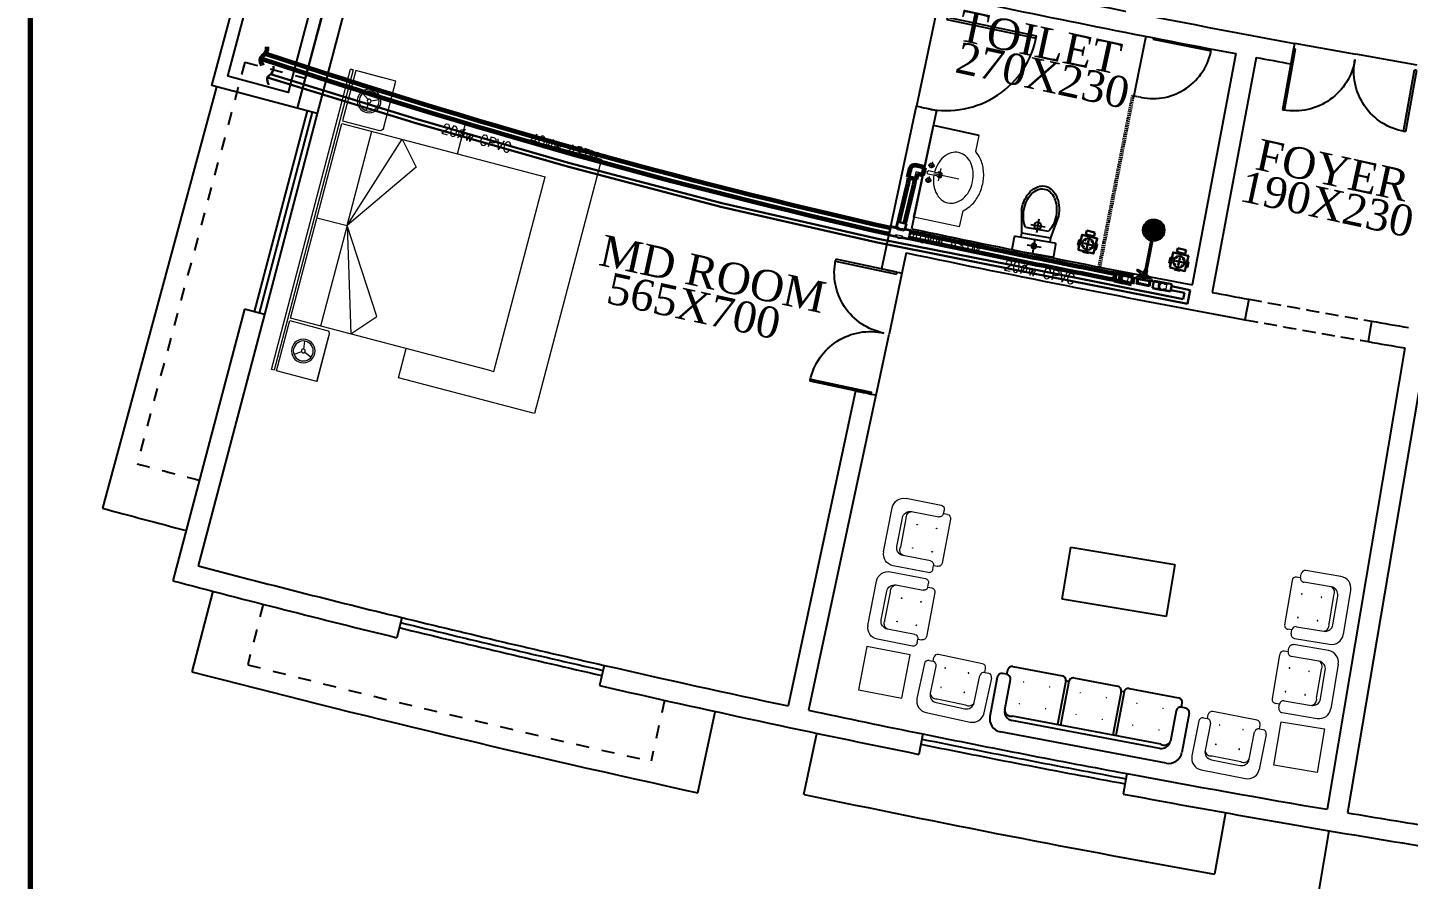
# Model space of a CAD drawing. Header units: metres. Extents: x 159409 to 239023, y 50504 to 95165.
# Drawn here: x 200061 to 201388, y 74967 to 75786 of the extents above; entities that cross this region are included whole.
import ezdxf

# ---------------------------------------------------------------- set-up
doc = ezdxf.new("R2010")
doc.units = ezdxf.units.M
doc.header["$MEASUREMENT"] = 0
for name, pattern in [('DASHED', [0.1875, 0.125, -0.0625]), ('HIDDEN', [0.125, 0.0625, -0.0625]), ('HIDDEN2', [0.1875, 0.125, -0.0625])]:
    doc.linetypes.add(name, pattern=pattern)
for name, color, linetype, lineweight in [('_Annotations', 1, 'Continuous', 25), ('FURN', 8, 'Continuous', 5), ('RJ- D - TEXT', 7, 'Continuous', 20), ('RJ- DRA- FLOOR TRAP', 8, 'Continuous', 30), ('RJ- DRA-WASTE PIPE', 130, 'Continuous', 30), ('RJ- WS - SOLAR HW', 232, 'Continuous', 30), ('RJ- WS- COLD WATER', 152, 'Continuous', 30), ('RJ- WS- HOT WATER', 12, 'Continuous', 30), ('WS SLD RSHR', 121, 'Continuous', 25)]:
    doc.layers.add(name, color=color, linetype=linetype, lineweight=lineweight)
for name, color, linetype in [('A-GREEN', 80, 'Continuous'), ('LINE2', 2, 'Continuous'), ('TEXT', 3, 'Continuous')]:
    doc.layers.add(name, color=color, linetype=linetype)
doc.styles.add('DIM', font='times.ttf', dxfattribs={"height": 0.3})
doc.styles.add('RJ', font='romans.shx')

# ---------------------------------------------------------------- blocks, each defined once
blk = doc.blocks.new('FEGREGRE')
at = {"color": 20, "ltscale": 10}
for p, q in [((350756.9, 114115.5, 0.8), (350736.8, 114038.1, 0.4)), ((351223.4, 113921.6, 0.4), (351240.1, 113999.7, 0.4)), ((351325.4, 113920.2, 0.4), (351337.9, 113978.8, 0.4)), ((351730.7, 113902.5, 0.4), (351720.2, 113843.4, 0.4)), ((351830.1, 113885.1, 0.4), (351820, 113826.1, 0.4))]:
    blk.add_line(p, q, dxfattribs=at)
for radius, start, end in [(12848.5, 255.42413, 257.65571), (12828.5, 258.10192, 259.8983)]:
    blk.add_arc((353970.3, 126473.1, 0.4), radius, start, end, dxfattribs=at)
blk = doc.blocks.new('RYTRTRTRTRT')
at = {"color": 8}
for p, q in [((42.518, 61.153), (42.518, 61.753)), ((42.518, 61.753), (42.538, 61.753)), ((42.538, 61.753), (42.538, 61.153)), ((43.718, 61.753), (43.698, 61.753)), ((43.698, 61.753), (43.698, 61.153)), ((43.718, 61.153), (43.718, 61.753)), ((42.518, 61.153), (42.538, 61.153)), ((42.518, 61.103), (43.118, 61.103)), ((43.718, 61.103), (43.118, 61.103)), ((43.718, 61.153), (43.698, 61.153))]:
    blk.add_line(p, q, dxfattribs=at)
for centre, start, end in [((42.528, 61.163), 359.0371, 90), ((43.708, 61.163), 90, 180.9629)]:
    blk.add_arc(centre, 0.59, start, end, dxfattribs=at)
blk = doc.blocks.new('A$C4DAE545B')
for p, q in [((0.525, 2.075), (2.465, 2.075)), ((0.525, 2.05), (0.525, 2.075)), ((0.525, 2.05), (0.525, 0.05)), ((2.465, 0.05), (2.465, 2.075)), ((0.525, 1.975), (0.525, 1.95)), ((0.525, 0.65), (0.75, 0.85)), ((0.75, 0.85), (1.525, 0.35)), ((2.24, 0.85), (1.525, 0.35)), ((2.465, 0.65), (2.24, 0.85)), ((1.525, 0.35), (0.525, 0.65)), ((1.525, 0.35), (2.465, 0.65)), ((0.47, 0.45), (0, 0.45)), ((0, 0.45), (0, 0.05)), ((0.5, 0.05), (0.5, 0.42)), ((2.49, 0.05), (2.49, 0.42)), ((2.52, 0.45), (2.99, 0.45)), ((2.99, 0.45), (2.99, 0.05)), ((0.243, 0.267), (0.211, 0.338)), ((1.525, 0.35), (0.525, 0.35)), ((1.525, 0.35), (2.465, 0.35)), ((1.525, 0.05), (1.525, 0.35)), ((1.532, 0.352), (1.531, 0.354)), ((1.557, 0.36), (1.55, 0.366)), ((2.747, 0.267), (2.779, 0.338)), ((2.99, 0.32), (2.99, 0.05)), ((0.239, 0.236), (0.194, 0.172)), ((0.268, 0.249), (0.346, 0.241)), ((2.722, 0.249), (2.644, 0.241)), ((2.751, 0.236), (2.796, 0.172)), ((0, 0.05), (0.5, 0.05)), ((2.99, 0.025), (0, 0.025)), ((0, 0.025), (0, 0)), ((0.525, 0.05), (2.465, 0.05)), ((2.99, 0.05), (2.49, 0.05)), ((2.99, 0.05), (2.49, 0.05)), ((2.99, 0), (2.99, 0.025)), ((2.99, 0.025), (2.99, 0)), ((0, 0), (2.99, 0))]:
    blk.add_line(p, q)
for points in [[(2.465, 1.203), (2.767, 1.203), (2.767, 2.556), (0.233, 2.556)], [(0.233, 2.556), (0.233, 1.203), (0.525, 1.203)], [(0, 0.45), (0.441, 0.45)]]:
    blk.add_lwpolyline(points)
for centre, radius in [((0.25, 0.25), 0.114), ((0.25, 0.25), 0.0962), ((0.25, 0.25), 0.018), ((2.74, 0.25), 0.114), ((2.74, 0.25), 0.0962), ((2.74, 0.25), 0.018)]:
    blk.add_circle(centre, radius)
for centre, start, end in [((0.47, 0.42), 0, 90), ((2.52, 0.42), 90, 180)]:
    blk.add_arc(centre, 0.03, start, end)
blk = doc.blocks.new('erewrewgregre')
for p, q in [((1543.251, -964.41), (1543.251, -964.917)), ((1544.265, -964.41), (1543.251, -964.41)), ((1544.265, -964.917), (1544.265, -964.41)), ((1543.251, -964.917), (1544.265, -964.917))]:
    blk.add_line(p, q)
blk = doc.blocks.new('REGREHTR')
at = {"layer": 'FURN'}
for p, q in [((-1332.67, -2479.557), (-1332.67, -2479.52)), ((-1332.67, -2479.557), (-1332.67, -2479.52)), ((-1332.207, -2479.483), (-1332.632, -2479.482)), ((-1332.207, -2479.483), (-1332.632, -2479.482)), ((-1332.17, -2479.558), (-1332.17, -2479.52)), ((-1332.17, -2479.558), (-1332.17, -2479.52)), ((-1332.745, -2479.595), (-1332.745, -2479.932)), ((-1332.745, -2479.595), (-1332.745, -2479.932)), ((-1332.707, -2479.557), (-1332.67, -2479.557)), ((-1332.707, -2479.557), (-1332.67, -2479.557)), ((-1332.633, -2479.595), (-1332.633, -2479.857)), ((-1332.633, -2479.595), (-1332.633, -2479.857)), ((-1332.208, -2479.858), (-1332.208, -2479.595)), ((-1332.208, -2479.858), (-1332.208, -2479.595)), ((-1332.17, -2479.558), (-1332.132, -2479.558)), ((-1332.17, -2479.558), (-1332.132, -2479.558)), ((-1332.095, -2479.933), (-1332.095, -2479.596)), ((-1332.095, -2479.933), (-1332.095, -2479.596)), ((-1332.558, -2479.895), (-1332.283, -2479.895)), ((-1332.558, -2479.895), (-1332.283, -2479.895)), ((-1332.558, -2479.932), (-1332.283, -2479.933)), ((-1332.558, -2479.932), (-1332.283, -2479.933)), ((-1332.633, -2480.045), (-1332.208, -2480.045)), ((-1332.633, -2480.045), (-1332.208, -2480.045))]:
    blk.add_line(p, q, dxfattribs=at)
for centre, radius, start, end in [((-1332.632, -2479.52), 0.0375, 89.9193, 179.9193), ((-1332.632, -2479.52), 0.0375, 89.9193, 179.9193), ((-1332.207, -2479.52), 0.0375, 359.9193, 89.9193), ((-1332.207, -2479.52), 0.0375, 359.9193, 89.9193), ((-1332.708, -2479.595), 0.0375, 89.9193, 179.9193), ((-1332.708, -2479.595), 0.0375, 89.9193, 179.9193), ((-1332.67, -2479.595), 0.0375, 359.9193, 89.9193), ((-1332.67, -2479.595), 0.0375, 359.9193, 89.9193), ((-1332.545, -2479.595), 0.00281, 359.9193, 179.9193), ((-1332.545, -2479.595), 0.00281, 359.9193, 179.9193), ((-1332.545, -2479.595), 0.00281, 179.9193, 359.9193), ((-1332.545, -2479.595), 0.00281, 179.9193, 359.9193), ((-1332.32, -2479.595), 0.00281, 359.9193, 179.9193), ((-1332.32, -2479.595), 0.00281, 359.9193, 179.9193), ((-1332.32, -2479.595), 0.00281, 179.9193, 359.9193), ((-1332.32, -2479.595), 0.00281, 179.9193, 359.9193), ((-1332.17, -2479.595), 0.0375, 89.9193, 179.9193), ((-1332.17, -2479.595), 0.0375, 89.9193, 179.9193), ((-1332.133, -2479.596), 0.0375, 359.9193, 89.9193), ((-1332.133, -2479.596), 0.0375, 359.9193, 89.9193), ((-1332.545, -2479.782), 0.00281, 359.9193, 179.9193), ((-1332.545, -2479.782), 0.00281, 359.9193, 179.9193), ((-1332.545, -2479.782), 0.00281, 179.9193, 359.9193), ((-1332.545, -2479.782), 0.00281, 179.9193, 359.9193), ((-1332.32, -2479.783), 0.00281, 359.9193, 179.9193), ((-1332.32, -2479.783), 0.00281, 359.9193, 179.9193), ((-1332.32, -2479.783), 0.00281, 179.9193, 359.9193), ((-1332.32, -2479.783), 0.00281, 179.9193, 359.9193), ((-1332.633, -2479.932), 0.112, 179.9193, 269.9193), ((-1332.633, -2479.932), 0.112, 179.9193, 269.9193), ((-1332.558, -2479.857), 0.075, 179.9193, 269.9193), ((-1332.579, -2479.843), 0.0561, 195.0098, 291.6987), ((-1332.579, -2479.843), 0.0561, 195.0098, 291.6987), ((-1332.558, -2479.857), 0.075, 179.9193, 269.9193), ((-1332.283, -2479.858), 0.075, 269.9193, 359.9193), ((-1332.262, -2479.843), 0.0561, 248.1399, 344.8288), ((-1332.262, -2479.843), 0.0561, 248.1399, 344.8288), ((-1332.283, -2479.858), 0.075, 269.9193, 359.9193), ((-1332.208, -2479.933), 0.112, 269.9193, 359.9193), ((-1332.208, -2479.933), 0.112, 269.9193, 359.9193)]:
    blk.add_arc(centre, radius, start, end, dxfattribs=at)
blk = doc.blocks.new('S')
at = {"color": 8}
for p, q in [((-1517.271, 488.054), (-1516.789, 488.054)), ((-1517.271, 488.054), (-1516.789, 488.054)), ((-1516.676, 488.054), (-1516.251, 488.054)), ((-1516.676, 488.054), (-1516.251, 488.054)), ((-1516.138, 488.054), (-1515.656, 488.054)), ((-1516.138, 488.054), (-1515.656, 488.054)), ((-1517.398, 487.544), (-1517.398, 487.926)), ((-1517.398, 487.544), (-1517.398, 487.926)), ((-1517.313, 487.969), (-1517.356, 487.969)), ((-1517.313, 487.969), (-1517.356, 487.969)), ((-1517.313, 487.969), (-1517.313, 488.011)), ((-1517.313, 487.969), (-1517.313, 488.011)), ((-1517.271, 487.629), (-1517.271, 487.926)), ((-1517.271, 487.629), (-1517.271, 487.926)), ((-1516.718, 488.011), (-1516.747, 488.011)), ((-1516.718, 488.011), (-1516.747, 488.011)), ((-1516.747, 488.011), (-1516.747, 487.586)), ((-1516.747, 488.011), (-1516.747, 487.586)), ((-1516.718, 488.011), (-1516.718, 487.586)), ((-1516.718, 488.011), (-1516.718, 487.586)), ((-1516.208, 488.011), (-1516.208, 487.586)), ((-1516.208, 488.011), (-1516.208, 487.586)), ((-1516.18, 488.011), (-1516.207, 488.011)), ((-1516.18, 488.011), (-1516.207, 488.011)), ((-1516.18, 488.011), (-1516.18, 487.586)), ((-1516.18, 488.011), (-1516.18, 487.586)), ((-1515.656, 487.926), (-1515.656, 487.629)), ((-1515.656, 487.926), (-1515.656, 487.629)), ((-1515.613, 487.969), (-1515.613, 488.011)), ((-1515.613, 487.969), (-1515.613, 488.011)), ((-1515.571, 487.969), (-1515.613, 487.969)), ((-1515.571, 487.969), (-1515.613, 487.969)), ((-1515.528, 487.926), (-1515.528, 487.544)), ((-1515.528, 487.926), (-1515.528, 487.544)), ((-1515.741, 487.586), (-1517.186, 487.586)), ((-1515.741, 487.586), (-1517.186, 487.586)), ((-1515.741, 487.544), (-1517.186, 487.544)), ((-1515.741, 487.544), (-1517.186, 487.544)), ((-1515.656, 487.416), (-1517.271, 487.416)), ((-1515.656, 487.416), (-1517.271, 487.416))]:
    blk.add_line(p, q, dxfattribs=at)
at = {"color": 8, "const_width": 0.00637}
for points in [[(-1517.14, 487.926, 1), (-1517.147, 487.926, 1)], [(-1517.14, 487.926, 1), (-1517.147, 487.926, 1)], [(-1516.885, 487.926, 1), (-1516.892, 487.926, 1)], [(-1516.885, 487.926, 1), (-1516.892, 487.926, 1)], [(-1516.588, 487.926, 1), (-1516.594, 487.926, 1)], [(-1516.588, 487.926, 1), (-1516.594, 487.926, 1)], [(-1516.333, 487.926, 1), (-1516.339, 487.926, 1)], [(-1516.333, 487.926, 1), (-1516.339, 487.926, 1)], [(-1516.035, 487.926, 1), (-1516.042, 487.926, 1)], [(-1516.035, 487.926, 1), (-1516.042, 487.926, 1)], [(-1515.78, 487.926, 1), (-1515.787, 487.926, 1)], [(-1515.78, 487.926, 1), (-1515.787, 487.926, 1)], [(-1517.14, 487.714, 1), (-1517.147, 487.714, 1)], [(-1517.14, 487.714, 1), (-1517.147, 487.714, 1)], [(-1516.885, 487.714, 1), (-1516.892, 487.714, 1)], [(-1516.885, 487.714, 1), (-1516.892, 487.714, 1)], [(-1516.588, 487.714, 1), (-1516.594, 487.714, 1)], [(-1516.588, 487.714, 1), (-1516.594, 487.714, 1)], [(-1516.333, 487.714, 1), (-1516.339, 487.714, 1)], [(-1516.333, 487.714, 1), (-1516.339, 487.714, 1)], [(-1516.035, 487.714, 1), (-1516.042, 487.714, 1)], [(-1516.035, 487.714, 1), (-1516.042, 487.714, 1)], [(-1515.78, 487.714, 1), (-1515.787, 487.714, 1)], [(-1515.78, 487.714, 1), (-1515.787, 487.714, 1)]]:
    blk.add_lwpolyline(points, format="xyb", close=True, dxfattribs=at)
at = {"color": 8}
for centre, radius, start, end in [((-1517.271, 488.011), 0.0425, 90, 180), ((-1517.271, 488.011), 0.0425, 90, 180), ((-1516.789, 488.011), 0.0425, 0, 90), ((-1516.789, 488.011), 0.0425, 0, 90), ((-1516.676, 488.011), 0.0425, 90, 180), ((-1516.676, 488.011), 0.0425, 90, 180), ((-1516.251, 488.011), 0.0425, 0, 90), ((-1516.251, 488.011), 0.0425, 0, 90), ((-1516.138, 488.011), 0.0425, 90, 180), ((-1516.138, 488.011), 0.0425, 90, 180), ((-1515.656, 488.011), 0.0425, 0, 90), ((-1515.656, 488.011), 0.0425, 0, 90), ((-1517.356, 487.926), 0.0425, 90, 180), ((-1517.356, 487.926), 0.0425, 90, 180), ((-1517.313, 487.926), 0.0425, 0, 90), ((-1517.313, 487.926), 0.0425, 0, 90), ((-1515.613, 487.926), 0.0425, 90, 180), ((-1515.613, 487.926), 0.0425, 90, 180), ((-1515.571, 487.926), 0.0425, 0, 90), ((-1515.571, 487.926), 0.0425, 0, 90), ((-1517.271, 487.544), 0.128, 180, 270), ((-1517.271, 487.544), 0.128, 180, 270), ((-1517.186, 487.629), 0.085, 180, 270), ((-1517.209, 487.645), 0.0636, 195.0905, 291.7794), ((-1517.209, 487.645), 0.0636, 195.0905, 291.7794), ((-1517.186, 487.629), 0.085, 180, 270), ((-1515.741, 487.629), 0.085, 270, 0), ((-1515.717, 487.645), 0.0636, 248.2206, 344.9095), ((-1515.717, 487.645), 0.0636, 248.2206, 344.9095), ((-1515.741, 487.629), 0.085, 270, 0), ((-1515.656, 487.544), 0.128, 270, 0), ((-1515.656, 487.544), 0.128, 270, 0)]:
    blk.add_arc(centre, radius, start, end, dxfattribs=at)
blk = doc.blocks.new('frgre')
at = {"layer": 'FURN'}
for p, q in [((-1218.604, -2440.471), (-1218.604, -2440.888)), ((-1218.188, -2440.471), (-1218.604, -2440.471)), ((-1218.188, -2440.888), (-1218.188, -2440.471)), ((-1218.604, -2440.888), (-1218.188, -2440.888))]:
    blk.add_line(p, q, dxfattribs=at)
blk = doc.blocks.new('fregtr')
at = {"layer": 'FURN'}
for p, q in [((-1209.411, -2453.059), (-1209.836, -2453.059)), ((-1209.411, -2453.059), (-1209.836, -2453.059)), ((-1209.949, -2453.172), (-1209.949, -2453.509)), ((-1209.486, -2453.172), (-1209.761, -2453.172)), ((-1209.486, -2453.172), (-1209.761, -2453.172)), ((-1209.299, -2453.509), (-1209.299, -2453.172)), ((-1209.299, -2453.509), (-1209.299, -2453.172)), ((-1209.836, -2453.247), (-1209.836, -2453.509)), ((-1209.836, -2453.247), (-1209.836, -2453.509)), ((-1209.486, -2453.209), (-1209.761, -2453.209)), ((-1209.486, -2453.209), (-1209.761, -2453.209)), ((-1209.411, -2453.509), (-1209.411, -2453.247)), ((-1209.411, -2453.509), (-1209.411, -2453.247)), ((-1209.874, -2453.547), (-1209.911, -2453.547)), ((-1209.874, -2453.547), (-1209.911, -2453.547)), ((-1209.874, -2453.547), (-1209.874, -2453.584)), ((-1209.874, -2453.547), (-1209.874, -2453.584)), ((-1209.336, -2453.547), (-1209.374, -2453.547)), ((-1209.374, -2453.547), (-1209.374, -2453.584)), ((-1209.374, -2453.547), (-1209.374, -2453.584)), ((-1209.336, -2453.547), (-1209.374, -2453.547)), ((-1209.836, -2453.622), (-1209.411, -2453.622)), ((-1209.836, -2453.622), (-1209.411, -2453.622))]:
    blk.add_line(p, q, dxfattribs=at)
for centre, radius, start, end in [((-1209.836, -2453.172), 0.112, 90, 180), ((-1209.836, -2453.172), 0.112, 90, 180), ((-1209.411, -2453.172), 0.112, 0, 90), ((-1209.411, -2453.172), 0.112, 0, 90), ((-1209.761, -2453.247), 0.075, 90, 180), ((-1209.761, -2453.247), 0.075, 90, 180), ((-1209.486, -2453.247), 0.075, 0, 90), ((-1209.486, -2453.247), 0.075, 0, 90), ((-1209.782, -2453.262), 0.0561, 68.2206, 164.9095), ((-1209.782, -2453.262), 0.0561, 68.2206, 164.9095), ((-1209.724, -2453.322), 0.00281, 0, 180), ((-1209.724, -2453.322), 0.00281, 0, 180), ((-1209.724, -2453.322), 0.00281, 180, 0), ((-1209.724, -2453.322), 0.00281, 180, 0), ((-1209.499, -2453.322), 0.00281, 0, 180), ((-1209.499, -2453.322), 0.00281, 0, 180), ((-1209.499, -2453.322), 0.00281, 180, 0), ((-1209.499, -2453.322), 0.00281, 180, 0), ((-1209.466, -2453.262), 0.0561, 15.0905, 111.7794), ((-1209.466, -2453.262), 0.0561, 15.0905, 111.7794), ((-1209.911, -2453.509), 0.0375, 180, 270), ((-1209.911, -2453.509), 0.0375, 180, 270), ((-1209.874, -2453.509), 0.0375, 270, 0), ((-1209.874, -2453.509), 0.0375, 270, 0), ((-1209.836, -2453.584), 0.0375, 180, 270), ((-1209.836, -2453.584), 0.0375, 180, 270), ((-1209.724, -2453.509), 0.00281, 0, 180), ((-1209.724, -2453.509), 0.00281, 0, 180), ((-1209.724, -2453.509), 0.00281, 180, 0), ((-1209.724, -2453.509), 0.00281, 180, 0), ((-1209.499, -2453.509), 0.00281, 0, 180), ((-1209.499, -2453.509), 0.00281, 0, 180), ((-1209.499, -2453.509), 0.00281, 180, 0), ((-1209.499, -2453.509), 0.00281, 180, 0), ((-1209.374, -2453.509), 0.0375, 180, 270), ((-1209.374, -2453.509), 0.0375, 180, 270), ((-1209.411, -2453.584), 0.0375, 270, 0), ((-1209.411, -2453.584), 0.0375, 270, 0), ((-1209.336, -2453.509), 0.0375, 270, 0), ((-1209.336, -2453.509), 0.0375, 270, 0)]:
    blk.add_arc(centre, radius, start, end, dxfattribs=at)
blk = doc.blocks.new('TRTH')
at = {"color": 42, "ltscale": 8}
for p, q in [((-589.839, -68.759), (-589.839, -67.98)), ((-589.819, -68.759), (-589.819, -67.979)), ((-589.839, -68.759), (-589.819, -68.759)), ((-589.839, -68.859), (-589.039, -68.859))]:
    blk.add_line(p, q, dxfattribs=at)
blk.add_arc((-589.819, -68.759), 0.78, 0, 91.4693, dxfattribs=at)
blk = doc.blocks.new('RRTTG')
at = {"color": 7, "ltscale": 10}
for p in [(153291.9, 120077.6), (153381.9, 120032.6)]:
    blk.add_line(p, (153291.9, 120032.6), dxfattribs=at)
at = {"layer": 'FURN', "color": 7}
for p, q in [((153307.8, 120077.6), (153291.9, 120077.6)), ((153381.9, 120077.6), (153366, 120077.6)), ((153381.9, 120077.6), (153381.9, 120032.6)), ((153336.9, 120042.5), (153336.9, 120067.2)), ((153329.7, 120035.7), (153329.7, 120042)), ((153330.6, 120048.3), (153342.8, 120048.3)), ((153344.1, 120035.7), (153344.1, 120042)), ((153326.2, 120039), (153332.5, 120039)), ((153340.6, 120039), (153346.9, 120039))]:
    blk.add_line(p, q, dxfattribs=at)
for points in [[(153366, 120077.6, 0.065108), (153360.5, 120083.2, 0.086671), (153349.7, 120088.8, 0.076738), (153336.9, 120090.7, 0.076738), (153324.2, 120088.8, 0.086671), (153313.4, 120083.2, 0.065108), (153307.8, 120077.6, 0.065108)], [(153338.5, 120043, 0.064507), (153346.7, 120044.5, 0.086671), (153354.4, 120048.5, 0.105797), (153359.9, 120054.9, 0.124895), (153361.7, 120061.8, 0.124895), (153359.9, 120068.8, 0.105797), (153354.4, 120075.2, 0.086671), (153346.7, 120079.2, 0.076738), (153336.9, 120080.7, 0.076738), (153327.2, 120079.2, 0.086671), (153319.4, 120075.2, 0.105797), (153313.9, 120068.8, 0.124895), (153312.2, 120061.8, 0.124895), (153313.9, 120054.9, 0.105797), (153319.4, 120048.5, 0.086671), (153327.2, 120044.5, 0.064507), (153335.4, 120043, 0.076738)]]:
    blk.add_lwpolyline(points, format="xyb", dxfattribs=at)
blk.add_lwpolyline([(153335.1, 120037.5), (153335.6, 120047.5, -0.89936), (153338.3, 120047.5), (153338.7, 120037.5, -0.70892)], format="xyb", close=True, dxfattribs=at)
for centre, radius in [((153329.7, 120038.9), 2.25), ((153329.7, 120038.9), 1.8), ((153344.1, 120038.9), 2.25), ((153344.1, 120038.9), 1.8)]:
    blk.add_circle(centre, radius, dxfattribs=at)
for radius, start, end in [(2.7, 301.8659, 238.1341), (1.8, 319.2152, 220.7848)]:
    blk.add_arc((153336.9, 120048.3), radius, start, end, dxfattribs=at)
blk = doc.blocks.new('WC-B1')
at = {"layer": 'LINE2', "color": 7, "ltscale": 0.02}
for p, q in [((-0.397, 0.179), (-0.175, 0.14)), ((-0.175, 0.14), (-0.175, -0.145)), ((-0.135, 0.189), (-0.135, -0.193)), ((-0.005, 0.2), (-0.124, 0.2)), ((0.006, -0.193), (0.006, 0.189)), ((-0.236, 0.112), (-0.236, -0.116)), ((-0.397, -0.184), (-0.175, -0.145)), ((-0.124, -0.204), (-0.005, -0.204))]:
    blk.add_line(p, q, dxfattribs=at)
at = {"layer": 'LINE2', "color": 7}
for p, q in [((-0.175, 0.14), (-0.135, 0.14)), ((-0.271, 0.065), (-0.271, -0.076)), ((-0.135, 0), (0, 0)), ((-0.071, 0.067), (-0.071, -0.073)), ((-0.335, -0.002), (-0.201, -0.002)), ((-0.175, -0.145), (-0.135, -0.145))]:
    blk.add_line(p, q, dxfattribs=at)
at = {"layer": 'LINE2', "color": 7, "ltscale": 0.02}
blk.add_lwpolyline([(-0.397, -0.16, 0.068014), (-0.304, -0.147, 0.075335), (-0.236, -0.116, 0.107086)], format="xyb", dxfattribs=at)
at = {"layer": 'LINE2', "color": 7}
blk.add_circle((-0.271, -0.002), 0.0342, dxfattribs=at)
at = {"layer": 'LINE2', "color": 7, "ltscale": 0.02}
blk.add_circle((-0.071, 0), 0.0239, dxfattribs=at)
for centre, radius, start, end in [((-0.425, -0.102), 0.277, 106.0009, 124.6952), ((-0.423, -0.098), 0.25, 105.5637, 123.9174), ((-0.397, -0.198), 0.378, 90, 106.0009), ((-0.397, -0.192), 0.347, 90, 105.5637), ((-0.397, -0.192), 0.347, 74.4363, 90), ((-0.371, -0.098), 0.25, 57.2032, 74.4363), ((-0.124, 0.189), 0.0106, 90, 180), ((-0.005, 0.189), 0.0106, 0, 90), ((-0.531, -0.002), 0.128, 149.1076, 180), ((-0.467, -0.041), 0.203, 124.6952, 149.1076), ((-0.523, -0.002), 0.108, 148.3665, 180), ((-0.463, -0.039), 0.179, 123.9174, 148.3665), ((-0.531, -0.002), 0.128, 180, 210.8924), ((-0.467, 0.036), 0.203, 210.8924, 235.3048), ((-0.523, -0.002), 0.108, 180, 211.6335), ((-0.463, 0.035), 0.179, 211.6335, 236.0826), ((-0.425, 0.097), 0.277, 235.3048, 253.9991), ((-0.423, 0.094), 0.25, 236.0826, 254.4363), ((-0.397, 0.194), 0.378, 253.9991, 270), ((-0.397, 0.187), 0.347, 254.4363, 270), ((-0.124, -0.193), 0.0106, 180, 270), ((-0.005, -0.193), 0.0106, 270, 0)]:
    blk.add_arc(centre, radius, start, end, dxfattribs=at)
blk = doc.blocks.new('A$C4421056C')
at = {"layer": 'WS SLD RSHR', "color": 8}
for p, q in [((2.3, 14.4), (7.6, 14.9)), ((3.3, 1.8), (2.3, 14.4)), ((3.4, 13.5), (7.2, 13.8)), ((4.2, 2.9), (3.4, 13.5)), ((7.2, 13.8), (8, 3.2)), ((7.6, 14.9), (8.7, 2.3)), ((8.7, 2.3), (3.3, 1.8)), ((8, 3.2), (4.2, 2.9))]:
    blk.add_line(p, q, dxfattribs=at)
at = {"layer": 'WS SLD RSHR', "color": 3}
for p, q in [((9.3, 15.6), (7.5, 17.1)), ((7.5, 17.1), (8.9, 0)), ((10.5, 1.8), (9.3, 15.6)), ((12.4, 12), (14.8, 17.4)), ((13.5, 8.4), (15.6, 17)), ((10.5, 1.8), (8.9, 0))]:
    blk.add_line(p, q, dxfattribs=at)
at = {"layer": 'WS SLD RSHR', "color": 63}
for p, q in [((46.6, 10.1), (46.3, 13.4)), ((46.4, 11.8), (55.6, 22.6)), ((66.4, 13.4), (55.6, 22.6)), ((66.4, 13.4), (57.2, 2.6)), ((46.1, 12.5), (8.1, 9.3)), ((8.1, 9.8), (17, 10.5)), ((46.3, 11), (8.2, 7.8)), ((17.2, 8.1), (8.3, 7.4)), ((16.1, 9.2), (16, 10.2)), ((16.1, 8.3), (16.1, 9.2)), ((17.4, 10.3), (17.4, 9.3)), ((17.4, 9.3), (17.5, 8.4)), ((46.4, 11.8), (57.2, 2.6))]:
    blk.add_line(p, q, dxfattribs=at)
for centre, radius in [((56.4, 12.6), 10.4), ((56.4, 12.6), 10), ((16.8, 9.3), 0.793), ((16.8, 9.3), 0.693)]:
    blk.add_circle(centre, radius, dxfattribs=at)
at = {"layer": 'WS SLD RSHR', "color": 117}
for centre in [(47.3, 13.9), (48.1, 16.4), (48.1, 13.1), (48.4, 15.2), (49.2, 17.7), (49.2, 13.7), (49.5, 16.4), (50.2, 18.9), (50.2, 15.6), (50.3, 14.4), (50.4, 13.2), (50.5, 17.7), (51.3, 20.2), (51.4, 16.3), (51.5, 15.1), (51.6, 18.9), (51.6, 13.9), (52.4, 18.1), (52.5, 17), (52.6, 20.2), (52.6, 15.8), (52.7, 14.6), (52.8, 13.4), (53.5, 18.8), (53.6, 17.6), (53.7, 21.4), (53.7, 16.5), (53.8, 15.3), (53.9, 14.1), (54, 13), (54.5, 20.7), (54.6, 19.5), (54.7, 18.3), (54.8, 17.1), (54.9, 16), (55, 14.8), (55.1, 13.6), (55.7, 21.3), (55.8, 20.2), (55.9, 19), (56, 17.8), (56.1, 16.7), (56.2, 15.5), (56.3, 14.3), (56.4, 13.1), (56.9, 20.9), (57, 19.7), (57.1, 18.5), (57.2, 17.3), (57.3, 16.2), (57.4, 15), (57.5, 13.8), (57.6, 21.7), (58.2, 19.2), (58.3, 18), (58.4, 16.9), (58.5, 15.7), (58.6, 14.5), (58.7, 13.3), (58.9, 20.7), (59.4, 18.7), (59.5, 17.5), (59.6, 16.4), (59.7, 15.2), (59.8, 14), (60.2, 21), (60.1, 19.6), (60.8, 17), (60.9, 15.9), (61, 14.7), (61.1, 13.5), (61.4, 18.6), (61.4, 19.9), (62, 16.6), (62.1, 15.4), (62.2, 14.2), (62.3, 13.1), (62.6, 17.5), (62.7, 18.8), (63.3, 14.9), (63.4, 13.7), (63.9, 16.4), (64, 17.7), (64.5, 14.4), (64.6, 13.3), (65.1, 15.4), (65.6, 13.3), (47.2, 11.8), (47.7, 9.8), (48.2, 11.9), (48.3, 10.7), (48.8, 7.5), (48.9, 8.7), (49.3, 12.6), (49.4, 11.4), (49.5, 10.2), (50.1, 6.4), (50.2, 7.7), (50.5, 12.1), (50.6, 10.9), (50.7, 9.7), (50.8, 8.6), (51.4, 5.3), (51.4, 6.6), (51.7, 12.8), (51.8, 11.6), (51.9, 10.4), (51.9, 9.2), (52, 8.1), (52.7, 4.2), (52.7, 5.6), (52.9, 12.3), (53, 11.1), (53.1, 9.9), (53.2, 8.8), (53.3, 7.6), (53.4, 6.4), (53.9, 4.5), (54.1, 11.8), (54.2, 10.6), (54.3, 9.4), (54.4, 8.3), (54.5, 7.1), (54.6, 5.9), (55.2, 12.5), (55.2, 3.4), (55.3, 11.3), (55.4, 10.1), (55.5, 9), (55.6, 7.8), (55.7, 6.6), (55.8, 5.5), (55.9, 4.3), (56.5, 12), (56.6, 10.8), (56.6, 9.6), (56.7, 8.5), (56.8, 7.3), (56.9, 6.1), (57, 5), (57.1, 3.8), (57.6, 12.7), (57.7, 11.5), (57.8, 10.3), (57.9, 9.2), (58, 8), (58.1, 6.8), (58.2, 5.7), (58.3, 4.5), (58.8, 12.2), (58.9, 11), (59, 9.8), (59.1, 8.7), (59.1, 3.8), (59.2, 7.5), (59.3, 6.3), (59.9, 12.9), (60, 11.7), (60.1, 10.5), (60.2, 5), (60.2, 9.4), (60.3, 8.2), (60.4, 7), (61.2, 12.4), (61.3, 11.2), (61.2, 6.3), (61.3, 10), (61.4, 8.9), (61.5, 5), (62.3, 7.5), (62.4, 11.9), (62.5, 10.7), (62.6, 9.6), (62.6, 6.2), (63.3, 8.8), (63.5, 12.6), (63.6, 11.4), (63.6, 7.5), (64.4, 10), (64.7, 12.1), (64.7, 8.8), (65.5, 11.3)]:
    blk.add_circle(centre, 0.334, dxfattribs=at)
at = {"layer": 'WS SLD RSHR', "color": 3}
for centre, radius, start, end in [((7.2, 8.5), 6.24, 300.1215, 69.4165), ((15.3, 17.1), 0.515, 80.5528, 149.6641), ((15.1, 17.2), 0.515, 343.6511, 59.5414)]:
    blk.add_arc(centre, radius, start, end, dxfattribs=at)
at = {"layer": 'WS SLD RSHR', "color": 63}
for centre, start, end in [((16.2, 10.2), 82.2318, 189.5718), ((16.4, 8.3), 179.9662, 287.3062), ((17.1, 10.3), 359.9662, 107.3062), ((17.3, 8.4), 262.2318, 9.5718)]:
    blk.add_arc(centre, 0.248, start, end, dxfattribs=at)
blk = doc.blocks.new('Floor trap-3')
at = {"layer": 'RJ- DRA- FLOOR TRAP', "color": 8, "lineweight": 0}
for p, q in [((-7.5, 1.8), (-9, 1.8)), ((-3.8, 9.1), (-3.8, 12.5)), ((-3.8, 9.1), (3.7, 9.1)), ((-3.8, 9.1), (-3.4, 8.7)), ((-3.4, 8.7), (3.4, 8.7)), ((-3.4, 8.7), (-3.4, 7.5)), ((3.7, 9.1), (3.4, 8.7)), ((3.4, 8.7), (3.4, 7.5)), ((3.7, 9.1), (3.7, 12.5)), ((7.5, 1.8), (9, 1.8)), ((-7.5, -3.2), (-9, -3.2)), ((-2.5, -7.5), (-2.5, -8.3)), ((2.5, -7.5), (2.5, -8.3)), ((7.5, -3.2), (9, -3.2))]:
    blk.add_line(p, q, dxfattribs=at)
at = {"layer": 'RJ- DRA- FLOOR TRAP', "color": 11, "lineweight": 30}
for p, q in [((-3.6, 0), (3.6, 0)), ((0, 3.6), (0, -3.6))]:
    blk.add_line(p, q, dxfattribs=at)
at = {"layer": 'RJ- DRA- FLOOR TRAP', "color": 126, "lineweight": 30}
blk.add_lwpolyline([(7.5, -7.5), (7.5, 7.5), (-7.5, 7.5), (-7.5, -7.5)], close=True, dxfattribs=at)
blk.add_circle((0, 0), 5.5, dxfattribs=at)
at = {"layer": 'RJ- DRA- FLOOR TRAP', "lineweight": 30, "extrusion": (0, 0, -1)}
for centre, major_axis, start_param, end_param in [((-4.6, 0), (-0.165, 0.165), 3.141593, 9.424778), ((-3.2, 3.2), (0.165, 0.165), 4.712389, 10.995574), ((0, 4.6), (-0.165, 0.165), 3.141593, 9.424778), ((3.2, 3.2), (-0.165, 0.165), 3.141593, 9.424778), ((4.6, 0), (0.165, 0.165), 4.712389, 10.995574)]:
    blk.add_ellipse(centre, major_axis=major_axis, ratio=1, start_param=start_param, end_param=end_param, dxfattribs=at)
at = {"layer": 'RJ- DRA- FLOOR TRAP', "lineweight": 30}
for centre, major_axis, start_param, end_param in [((-3.2, -3.2), (0.165, -0.165), 4.712389, 10.995574), ((0, -4.6), (-0.165, -0.165), 3.141593, 9.424778), ((3.2, -3.2), (-0.165, -0.165), 3.141593, 9.424778)]:
    blk.add_ellipse(centre, major_axis=major_axis, ratio=1, start_param=start_param, end_param=end_param, dxfattribs=at)
at = {"layer": 'RJ- DRA-WASTE PIPE', "lineweight": 30}
for p, q in [((-7.5, 2.1), (-9, 2.1)), ((-9, -3.4), (-9, 2.1)), ((-4.1, 9.1), (-4.1, 12.5)), ((-4.1, 12.5), (4.1, 12.5)), ((-4.1, 9.1), (-3.8, 8.7)), ((-3.8, 8.7), (-3.8, 7.5)), ((4.1, 9.1), (3.7, 8.7)), ((3.7, 8.7), (3.7, 7.5)), ((4.1, 9.1), (4.1, 12.5)), ((7.5, 2.1), (9, 2.1)), ((9, -3.4), (9, 2.1)), ((-7.5, -3.4), (-9, -3.4)), ((-2.7, -7.5), (-2.7, -8.3)), ((-2.7, -8.3), (2.7, -8.3)), ((2.7, -7.5), (2.7, -8.3)), ((7.5, -3.4), (9, -3.4))]:
    blk.add_line(p, q, dxfattribs=at)
blk = doc.blocks.new('A$C12DB153C')
at = {"linetype": 'Continuous', "ltscale": 10}
for p, q in [((-2.78, 0.53), (-0.73, 0.53)), ((-2.78, -1.99), (-2.78, 0.53)), ((1.26, 2.08), (-1.26, 2.08)), ((-1.26, 2.08), (-1.26, 0.53)), ((0.73, 0.53), (2.8, 0.53)), ((1.26, 2.08), (1.26, 0.53)), ((2.8, -1.99), (2.8, 0.53)), ((-2.78, -1.99), (-0.62, -1.99)), ((0.62, -1.99), (2.8, -1.99))]:
    blk.add_line(p, q, dxfattribs=at)
at = {"color": 8, "linetype": 'Continuous', "lineweight": 0}
for p, q in [((-2.78, 0.26), (-1.19, 0.26)), ((-1, 2.08), (-1, 0.53)), ((0.93, 0), (-0.9, 0)), ((1, 2.08), (1, 0.53)), ((2.8, 0.26), (1.22, 0.26)), ((-2.78, -1.73), (-1.19, -1.73)), ((-0.9, -1.47), (0.93, -1.47)), ((2.8, -1.73), (1.22, -1.73))]:
    blk.add_line(p, q, dxfattribs=at)
for centre, start, end in [((-1.19, -0.03), 5.7392, 90), ((1.22, -0.03), 90, 174.2608), ((-1.19, -1.44), 270, 354.2608), ((1.22, -1.44), 185.7392, 270)]:
    blk.add_arc(centre, 0.293, start, end, dxfattribs=at)
at = {"linetype": 'Continuous', "ltscale": 10, "extrusion": (0, 0, -1)}
for centre, start_param, end_param in [((0, 1.55), 3.309118, 4.544863), ((0, -0.9), 2.9928, 4.847677)]:
    blk.add_ellipse(centre, major_axis=(-0.891, 0.891), ratio=1, start_param=start_param, end_param=end_param, dxfattribs=at)
blk = doc.blocks.new('A$C0C4120B1')
at = {"color": 8, "linetype": 'Continuous', "lineweight": 5}
for p, q in [((7, 13.3), (5.3, 12.8)), ((11.9, 15.4), (7.7, 14.3)), ((8.1, 8.9), (6.6, 8.5)), ((13.5, 9.5), (9.2, 8.4))]:
    blk.add_line(p, q, dxfattribs=at)
for centre, radius, start, end in [((7.9, 13.4), 0.896, 104.7217, 194.7217), ((3.9, 10.1), 3.05, 62.0538, 237.3896), ((9, 9.3), 0.896, 194.7217, 284.7217)]:
    blk.add_arc(centre, radius, start, end, dxfattribs=at)
at = {"layer": 'RJ- WS - SOLAR HW', "color": 8, "linetype": 'Continuous', "lineweight": 5}
for p, q in [((2.7, 5.5), (2.2, 7.6)), ((3.3, 0.2), (2.2, 4.5)), ((7.1, 6.7), (6.6, 8.5)), ((9.2, 1.8), (8.1, 6))]:
    blk.add_line(p, q, dxfattribs=at)
for centre, start, end in [((3.1, 4.7), 110.4609, 194.7217), ((7.2, 5.8), 14.7217, 98.9825)]:
    blk.add_arc(centre, 0.896, start, end, dxfattribs=at)
at = {"layer": 'RJ- WS- COLD WATER', "lineweight": 60}
for p, q in [((11.7, 16.2), (2.9, 13.9)), ((11.7, 16.2), (13.7, 8.7)), ((2.5, 0), (0.1, 9.2)), ((10, 2), (2.5, 0)), ((13.7, 8.7), (8.6, 7.4)), ((10, 2), (8.6, 7.4))]:
    blk.add_line(p, q, dxfattribs=at)
blk.add_arc((3.9, 10.1), 3.85, 104.7217, 194.7217, dxfattribs=at)
blk = doc.blocks.new('806-010DN')
at = {"color": 0, "linetype": 'Continuous'}
for p, q in [((51, 21.5), (0, 21.5)), ((51, 21.5), (51, -21.5)), ((51, -21.5), (0, -21.5))]:
    blk.add_line(p, q, dxfattribs=at)
at = {"color": 8, "linetype": 'Continuous', "lineweight": 5}
for p, q in [((21.5, 12.5), (11.5, 12.5)), ((21.5, 12), (21.5, -12)), ((51, 17), (26.5, 17)), ((21.5, -12.5), (11.5, -12.5)), ((51, -17), (26.5, -17))]:
    blk.add_line(p, q, dxfattribs=at)
at = {"color": 0, "linetype": 'Continuous'}
blk.add_arc((0, 0), 21.5, 90, 270, dxfattribs=at)
at = {"color": 8, "linetype": 'Continuous', "lineweight": 5}
for centre, radius, start, end in [((0, 0), 17, 47.33207, 312.66793), ((26.5, 12), 5, 90, 180), ((26.5, -12), 5, 180, 270)]:
    blk.add_arc(centre, radius, start, end, dxfattribs=at)

msp = doc.modelspace()

# ---------------------------------------------------------------- linework, layer by layer
at = {"color": 0, "ltscale": 8}
for p, q in [((200526.379, 76492.028, 1.263), (200320.09, 75708.754, 1.263)), ((200402.976, 75945.45, 1.263), (200339.305, 75703.693, 1.263)), ((200339.305, 75703.693, 1.263), (200320.09, 75708.754, 1.263)), ((200329.635, 75706.24, 1.263), (200278.698, 75512.835, 1.263)), ((200334.47, 75704.967, 1.263), (200283.533, 75511.562, 1.263)), ((200339.305, 75703.693, 1.263), (200288.369, 75510.288, 1.263)), ((200269.153, 75515.349, 1.263), (200200.385, 75254.237, 1.263)), ((200288.369, 75510.288, 1.263), (200224.698, 75268.532, 1.263)), ((200288.369, 75510.288, 1.263), (200269.153, 75515.349, 1.263))]:
    msp.add_line(p, q, dxfattribs=at)
at = {"color": 0, "ltscale": 10}
for p, q in [((201278.928, 75771.174, 0.842), (201275.315, 75751.503, 0.841)), ((201222.6, 75761.308, 1.265), (201180.706, 75538.833, 1.273)), ((201242.257, 75757.623, 1.265), (201199.695, 75531.596, 1.273)), ((200242.284, 75729.498, 0.842), (200132.663, 75324.059, 0.842)), ((200915.319, 75710.822, 1.197), (200881.934, 75554.344, 1.101)), ((201446.494, 75721.332, 0.842), (201329.963, 75031.099, 0.842)), ((200934.882, 75706.665, 1.197), (200910.598, 75592.842, 1.127)), ((200905.67, 75569.746, 1.113), (200901.497, 75550.187, 1.101)), ((201234.985, 75525.063, 0.842), (201231.373, 75505.392, 0.842)), ((201353.117, 75503.97, 0.842), (201349.698, 75484.265, 0.842)), ((201385.158, 75478.165, 0.842), (201310.245, 75034.444, 0.842)), ((200856.896, 75436.985, 1.029), (200792.213, 75133.808, 0.842)), ((200876.459, 75432.828, 1.029), (200811.776, 75129.651, 0.842)), ((200420.63, 75218.915, 0.842), (200415.874, 75199.487, 0.842)), ((200615.264, 75172.879, 0.842), (200610.813, 75153.379, 0.842)), ((200921.57, 75106.91, 0.842), (200917.6, 75087.308, 0.842)), ((201117.895, 75068.748, 0.842), (201114.233, 75049.086, 0.842))]:
    msp.add_line(p, q, dxfattribs=at)
at = {"color": 0, "linetype": 'HIDDEN', "ltscale": 200}
for p, q in [((200269.742, 75753.172, 0.842), (200165.981, 75366.864, 0.842)), ((200287.235, 75231.69, 1.264), (200272.363, 75173.562, 0.842)), ((200673.256, 75139.29, 0.842), (200660.197, 75080.729, 0.842))]:
    msp.add_line(p, q, dxfattribs=at)
at = {"color": 8, "linetype": 'DASHED', "ltscale": 10}
for p, q in [((201090.537, 75556.163, 0.842), (201122.811, 75720.902, 0.842)), ((201092.348, 75555.808, 0.842), (201124.621, 75720.547, 0.842)), ((201131.691, 75719.162, 0.842), (201122.811, 75720.902, 0.842))]:
    msp.add_line(p, q, dxfattribs=at)
at = {"color": 8, "linetype": 'Continuous', "lineweight": 5}
for p, q in [((201118.039, 75542.085, 0.002), (201116.396, 75542.443, 0.002)), ((201118.934, 75546.192, 0.002), (201117.291, 75546.55, 0.002)), ((201118.912, 75546.111, 0.002), (201118.053, 75542.168, 0.002)), ((201122.72, 75540.291, 0.002), (201118.696, 75541.168, 0.002)), ((201123.938, 75545.876, 0.002), (201119.913, 75546.753, 0.002))]:
    msp.add_line(p, q, dxfattribs=at)
at = {"color": 6, "const_width": 5.123}
msp.add_lwpolyline([(206807.05, 78029.391), (206807.05, 73287.566), (200063.3, 73287.566), (200063.3, 78029.391)], close=True, dxfattribs=at)
at = {"color": 0, "ltscale": 10}
for centre, radius, start, end in [((203452.237, 87601.708, 0.842), 12028.5, 255.3407984, 259.5906332), ((203452.237, 87601.708, 0.842), 12048.5, 257.956521, 259.3356501), ((203452.237, 87601.708, 0.842), 12048.5, 259.4307587, 259.5906331), ((203452.237, 87601.708, 0.842), 12158.5, 257.956521, 258.0507692), ((203452.992, 87605.244, 1.127), 12278.5, 258.0498481, 259.3356501), ((203452.237, 87601.708, 0.842), 12298.5, 258.0496963, 259.5964524), ((203452.237, 87601.708, 0.842), 12318.5, 257.956521, 258.049545), ((203452.237, 87601.708, 0.842), 12278.5, 259.4289771, 259.5964524), ((203452.237, 87601.708, 0.842), 12278.5, 260.1564167, 260.323892), ((203452.237, 87601.708, 0.842), 12298.5, 260.1564167, 260.3240437), ((203452.237, 87601.708, 0.842), 12438.5, 257.956521, 258.049545), ((203452.237, 87601.708, 0.842), 12718.5, 254.8703822, 255.2455123), ((203452.237, 87601.708, 0.842), 12748.5, 255.3348156, 256.2432037), ((203452.237, 87601.708, 0.842), 12768.5, 255.245511, 256.2432037), ((203449.231, 87588.998, 0.842), 12735.44, 256.2427428, 257.1425545), ((203440.728, 87553.051, 0.842), 12708.5, 256.241079, 257.1438632), ((203440.728, 87553.051, 0.842), 12703.5, 256.2412565, 257.1438632), ((203452.237, 87601.708, 0.842), 12748.5, 257.1420936, 257.956521), ((203452.237, 87601.708, 0.842), 12768.5, 257.1420936, 258.55033), ((203452.237, 87601.708, 0.842), 12748.5, 258.0464074, 258.55033), ((203452.237, 87601.708, 0.842), 12753.5, 258.55033, 259.4492023), ((203452.237, 87601.708, 0.842), 12748.5, 258.55033, 259.4492023), ((203452.237, 87601.708, 0.842), 12758.5, 258.55033, 259.4492023), ((203452.237, 87601.708, 0.842), 12748.5, 259.4492023, 260.3273327), ((203452.237, 87601.708, 0.842), 12768.5, 259.4492023, 260.7987133), ((203452.237, 87601.708, 0.842), 12748.5, 260.417219, 260.7987133)]:
    msp.add_arc(centre, radius, start, end, dxfattribs=at)
at = {"color": 0, "linetype": 'HIDDEN', "ltscale": 200}
for radius, start, end in [(12268.5, 254.9653143, 255.2455261), (12668.5, 254.9653143, 255.2455123), (12828.5, 255.6481533, 257.4293367)]:
    msp.add_arc((203452.237, 87601.708, 0.842), radius, start, end, dxfattribs=at)
at = {"color": 8, "linetype": 'Continuous', "lineweight": 5}
for centre, radius, start, end in [((201114.951, 75544.909, 0.002), 2.858, 35.038861, 300.374712), ((201118.875, 75541.989, 0.002), 0.841, 167.706787, 257.706787), ((201119.734, 75545.932, 0.002), 0.841, 77.706787, 167.706787)]:
    msp.add_arc(centre, radius, start, end, dxfattribs=at)
at = {"color": 0, "linetype": 'HIDDEN2', "ltscale": 100}
for radius in [12278.5, 12298.5]:
    msp.add_arc((203452.237, 87601.708, 0.842), radius, 259.5964524, 260.1564167, dxfattribs=at)
at = {"layer": '_Annotations', "color": 31, "elevation": 1.263}
for points in [[(200267.585, 75841.77), (200349.716, 75819.872), (200320.09, 75708.754), (200237.959, 75730.651)], [(200276.443, 75826.471), (200334.418, 75811.014), (200311.232, 75724.052), (200253.257, 75739.509)]]:
    msp.add_lwpolyline(points, close=True, dxfattribs=at)
at = {"layer": 'RJ- WS- COLD WATER', "lineweight": 60}
for p, q in [((201105.482, 75543.259, 0.002), (201107.027, 75550.349, 0.002)), ((201107.027, 75550.349, 0.002), (201115.737, 75548.451, 0.002)), ((201105.482, 75543.259, 0.002), (201114.192, 75541.361, 0.002)), ((201122.559, 75539.552, 0.002), (201114.181, 75541.377, 0.002)), ((201124.099, 75546.616, 0.002), (201115.72, 75548.441, 0.002)), ((201124.099, 75546.616, 0.002), (201122.559, 75539.552, 0.002))]:
    msp.add_line(p, q, dxfattribs=at)
for centre, radius, start, end in [((202281.422, 81738.312, -0.002), 6300.107, 251.566239, 257.246751), ((202280.578, 81734.547, -0.002), 6302.184, 251.5391446, 257.245301), ((188487.847, 78514.404, 0.002), 12748.5, 346.7812161, 346.9794266), ((188493.668, 78513.238, 0.002), 12748.5, 346.7812161, 346.9781064), ((203552.127, 88061.516, 0.002), 12748.5, 258.0367158, 258.9418106), ((203551.088, 88055.671, 0.002), 12748.5, 258.0367158, 258.940776), ((201114.951, 75544.909, 0.002), 3.615, 77.706787, 257.706787)]:
    msp.add_arc(centre, radius, start, end, dxfattribs=at)
msp.add_spline([(200290.77, 75767.873, -0.002), (200289.969, 75762.465, -0.002), (200284.871, 75756.469, -0.002), (200286.241, 75749.936, -0.002)], degree=3, dxfattribs=at)
at = {"layer": 'RJ- WS- HOT WATER', "linetype": 'Continuous', "lineweight": 30, "ltscale": 10}
for p, q in [((200432.942, 75694.853, -3.961), (200291.486, 75738.387, -3.961)), ((200434.058, 75698.479, -3.961), (200294.338, 75741.479, -3.961)), ((200580.791, 75656.383, -3.961), (200433.989, 75698.5, -3.961)), ((200579.744, 75652.736, -3.961), (200432.942, 75694.853, -3.961)), ((200728.395, 75617.49, -3.961), (200580.711, 75656.405, -3.961)), ((200727.428, 75613.821, -3.961), (200579.744, 75652.736, -3.961)), ((200877.168, 75583.535, -3.961), (200728.272, 75617.52, -3.961)), ((200876.323, 75579.837, -3.961), (200727.428, 75613.821, -3.961)), ((201026.139, 75550.176, -3.961), (200876.323, 75579.837, -3.961)), ((201026.877, 75553.898, -3.961), (200877.06, 75583.558, -3.961)), ((201175.956, 75520.515, -3.961), (201026.139, 75550.176, -3.961)), ((201171.898, 75525.186, -3.961), (201026.877, 75553.898, -3.961)), ((201142.511, 75535.555, -3.961), (201143.824, 75542.691, -3.961)), ((201143.824, 75542.691, -3.961), (201152.592, 75541.077, -3.961)), ((201160.738, 75537.544, -3.961), (201178.754, 75533.771, -3.961)), ((201142.511, 75535.555, -3.961), (201151.278, 75533.941, -3.961)), ((201159.961, 75533.83, -3.961), (201173.14, 75531.07, -3.961)), ((201171.898, 75525.186, -3.961), (201173.14, 75531.07, -3.961)), ((201175.956, 75520.515, -3.961), (201178.754, 75533.771, -3.961))]:
    msp.add_line(p, q, dxfattribs=at)
at = {"layer": 'RJ- WS- HOT WATER', "color": 8, "linetype": 'DASHED', "lineweight": 0, "ltscale": 5}
for p, q in [((201106.866, 75549.607, 0.002), (201110.905, 75548.727, 0.002)), ((201105.644, 75544.001, 0.002), (201109.684, 75543.121, 0.002)), ((201110.666, 75543.684, 0.002), (201111.648, 75543.47, 0.002)), ((201111.564, 75547.806, 0.002), (201112.53, 75547.596, 0.002)), ((201142.648, 75536.302, -3.961), (201146.714, 75535.553, -3.961)), ((201143.687, 75541.945, -3.961), (201147.753, 75541.196, -3.961)), ((201147.677, 75536.148, -3.961), (201148.666, 75535.966, -3.961)), ((201148.441, 75540.297, -3.961), (201149.413, 75540.118, -3.961))]:
    msp.add_line(p, q, dxfattribs=at)
at = {"layer": 'RJ- WS- HOT WATER', "color": 8, "linetype": 'DASHED', "lineweight": 0, "ltscale": 0.5}
for centre, start, end in [((201109.863, 75543.945, 0.002), 257.706787, 341.967616), ((201110.726, 75547.903, 0.002), 353.445957, 77.706787), ((201146.867, 75536.383, -3.961), 259.568322, 343.829151), ((201147.6, 75540.366, -3.961), 355.307492, 79.568322)]:
    msp.add_arc(centre, 0.844, start, end, dxfattribs=at)
at = {"layer": 'RJ- WS- HOT WATER', "linetype": 'Continuous', "lineweight": 30, "ltscale": 10}
msp.add_spline([(200297.14, 75749.242, -3.961), (200296.339, 75743.834, -3.961), (200291.24, 75737.838, -3.961), (200292.611, 75731.306, -3.961)], degree=3, dxfattribs=at)

# ---------------------------------------------------------------- block references
at = {"color": 4}
for name, p, xscale, yscale, zscale, rotation in [('TRTH', (194843.619, 9269.463, 0.842), 112.5000000019199, 112.5000000019199, 112.5000000019199, 258.110691538156), ('TRTH', (197704.625, 32488.819, 0.842), 73.12500000124793, 73.12500000124793, 73.12500000124793, 258.8093108722063), ('RYTRTRTRTRT', (198167.366, 82533.731, 0.842), -99.99999999991384, 99.99999999991377, 99.99999999991378, 169.8764332636713), ('RYTRTRTRTRT', (207759.819, 78444.581, 1.101), -100.0000836001225, 100.0000836001225, 100.0000836001225, 78.04954502547224), ('frgre', (369772.77, 295557.788, 0.641), 101.7859246795994, 101.7859246795994, 101.7859246795994, 349.0652452886235), ('REGREHTR', (386264.755, 293746.465, 0.421), 101.8004032023359, 101.8004032023359, 101.8004032023359, 347.9605235554747), ('REGREHTR', (383368.461, 296332.315, 0.421), 101.8004032023359, 101.8004032023359, 101.8004032023359, 348.7839494888238), ('frgre', (119873.821, 340594.086, 0.421), -101.800403202336, 101.800403202336, 101.800403202336, 350.5184793263849)]:
    msp.add_blockref(name, p, dxfattribs=dict(at, xscale=xscale, yscale=yscale, zscale=zscale, rotation=rotation))
at = {"color": 4, "rotation": 257.9565210295862}
msp.add_blockref('RRTTG', (115526.036, 250655.179, 1.161), dxfattribs=at)
at = {"color": 6, "ltscale": 10, "xscale": -1, "rotation": 90.5590408925068}
msp.add_blockref('A$C0C4120B1', (200923.618, 75654.28, 0.002), dxfattribs=at)
at = {"color": 6, "ltscale": 10, "rotation": 74.08380505221872}
msp.add_blockref('A$C4421056C', (201140.259, 75533.788, 0.842), dxfattribs=at)
at = {"color": 4, "extrusion": (0, 0, -1)}
for name, p, xscale, yscale, zscale, rotation in [('fregtr', (67620.845, 1779.437, -0.684), 101.7859246795994, 101.7859246795994, -101.7859246795994, 280.9347547113765), ('erewrewgregre', (-32829.082, 5832.258, -0.521), 100, 100, -100, 189.5827810021543), ('fregtr', (67635.925, 1708.752, -0.641), 101.7859246795994, 101.7859246795994, -101.7859246795994, 280.9347547113765), ('fregtr', (-427355.635, -87370.677, -0.421), -101.800403202336, 101.800403202336, -101.800403202336, 99.48152067361526), ('fregtr', (-427343.725, -87441.989, -0.421), -101.800403202336, 101.800403202336, -101.800403202336, 99.48152067361526)]:
    msp.add_blockref(name, p, dxfattribs=dict(at, xscale=xscale, yscale=yscale, zscale=zscale, rotation=rotation))
at = {"color": 1}
msp.add_blockref('FEGREGRE', (-150518.101, -38871.371, 0.421), dxfattribs=at)
at = {"layer": 'A-GREEN', "color": 4, "xscale": 100.3921568609118, "yscale": 100.3921568609118, "zscale": 100.3921568609118, "rotation": 349.2982978252475}
msp.add_blockref('S', (341582.524, -1258.29, 0.421), dxfattribs=at)
at = {"layer": 'FURN'}
for name, p, xscale, yscale, zscale, rotation in [('A$C4DAE545B', (200295.337, 75457.509, 1.263), -99.84728968743309, 99.84728968743313, 99.84728968743309, 255.2451747535791), ('WC-B1', (201027.086, 75569.366, 1.127), -99.3908282901187, 99.39082829011872, 99.39082829011872, 79.89524594286215)]:
    msp.add_blockref(name, p, dxfattribs=dict(at, xscale=xscale, yscale=yscale, zscale=zscale, rotation=rotation))
at = {"layer": 'RJ- DRA- FLOOR TRAP', "xscale": -1}
for p, rotation in [((201080.131, 75578.032, 0.706), 346.0210776997179), ((201167.947, 75561.131, 0.706), 347.1778919566561)]:
    msp.add_blockref('Floor trap-3', p, dxfattribs=dict(at, rotation=rotation))
at = {"layer": 'RJ- WS- COLD WATER', "linetype": 'Continuous', "ltscale": 10, "xscale": -3.499233740472016, "yscale": 3.499233740446654, "zscale": 3.49923374045335, "rotation": 348.3843477226462}
msp.add_blockref('A$C12DB153C', (200899.957, 75591.495, 0.002), dxfattribs=at)
at = {"layer": 'RJ- WS- HOT WATER', "linetype": 'Continuous', "ltscale": 10, "xscale": 0.1681336060908507, "yscale": 0.1681336060908507, "zscale": 0.1681336060908507, "rotation": 349.5683215410395}
msp.add_blockref('806-010DN', (201151.92, 75537.512, -3.961), dxfattribs=at)

# ---------------------------------------------------------------- texts
at = {"layer": 'RJ- D - TEXT', "lineweight": 20, "style": 'RJ', "width": 0.9}
for s, rotation, p in [('20%%Cw CPVC', 343.532088, (200458.038, 75685.102, -3.957)), ('40%%Cw ASTM', 343.818268, (200542.683, 75675.514, 0.002)), ('40%%Cw ASTM', 348.535331, (200909.448, 75581.815, 0.002)), ('20%%Cw CPVC', 348.194732, (200999.051, 75553.307, -3.957))]:
    msp.add_text(s, height=10, rotation=rotation, dxfattribs=at).set_placement(p)
at = {"layer": 'TEXT', "lineweight": -2, "ltscale": 2, "char_height": 30, "width": 355.21968, "attachment_point": 7, "rotation": 347.797989, "style": 'DIM'}
for s, insert in [('{\\C3;TOILET}', (200953.521, 75774.114, 0.421)), ('{\\C3;270X230}', (200951.281, 75743.181, 0.421)), ('{\\C3;FOYER}', (201239.841, 75649.891, 0.421)), ('{\\C3;190X230}', (201224.567, 75619.459, 0.421)), ('{\\C3;      MD ROOM}', (200542.323, 75572.041, 0.421)), ('{\\C3;565X700}', (200615.731, 75521.304, 0.421))]:
    msp.add_mtext(s, dxfattribs=dict(at, insert=insert))

doc.saveas('drawing.dxf')
